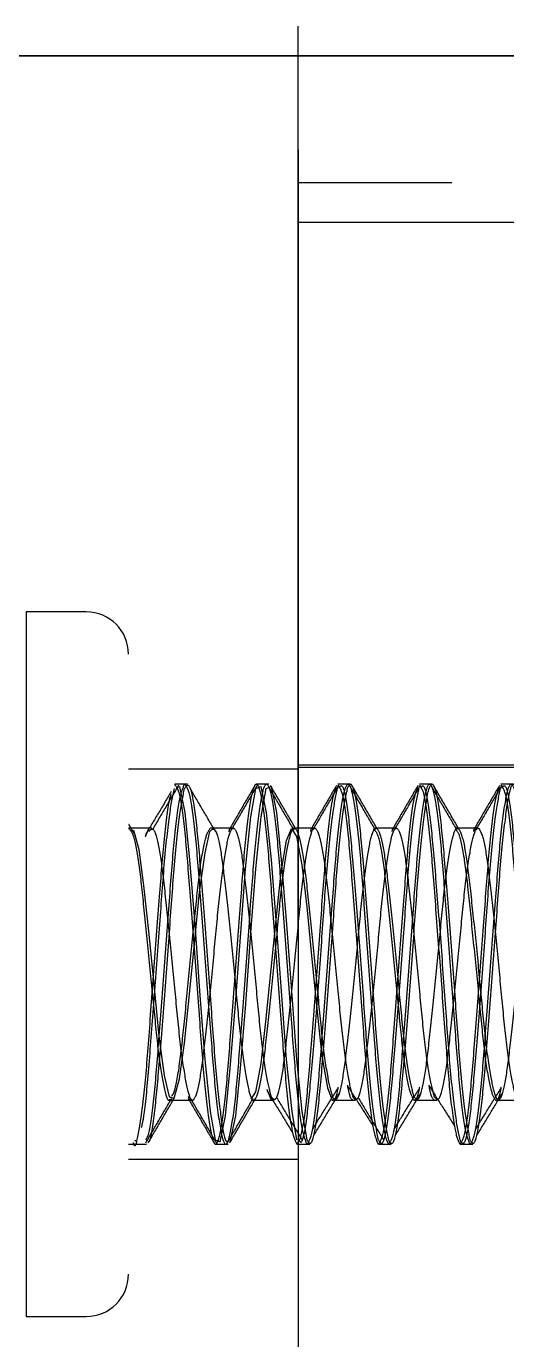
# Paper-space layout '2 DOOR PANEL LAYOUT - A1 Sheet' of a CAD drawing. Extents: x 50 to 825, y 22 to 486.
# Drawn here: x 445.523 to 446.132, y 465.388 to 467.051 of the extents above; entities that cross this region are included whole.
import ezdxf

# ---------------------------------------------------------------- set-up
doc = ezdxf.new("R2010")
doc.units = 0
doc.linetypes.add('HIDDEN', pattern=[0.375, 0.25, -0.125])
doc.layers.add('N-EQPM', color=3, linetype='Continuous', lineweight=25)
doc.layers.add('N-PANL', color=4, linetype='Continuous', lineweight=35)

psp = doc.layouts.new('2 DOOR PANEL LAYOUT - A1 Sheet')

# ---------------------------------------------------------------- linework, layer by layer
at = {"layer": 'N-EQPM', "linetype": 'HIDDEN', "ltscale": 7}
for p, q in [((445.8676, 466.8964), (445.8676, 467.0513)), ((445.8676, 465.8977), (445.8676, 466.8964)), ((445.8676, 466.8954), (445.8676, 463.229)), ((472.3125, 466.853), (445.8676, 466.853)), ((445.8676, 466.8034), (447.1072, 466.8034)), ((445.5232, 466.3095), (445.5232, 465.417)), ((447.1072, 466.1154), (445.8676, 466.1154)), ((447.1072, 466.1125), (445.8676, 466.1125))]:
    psp.add_line(p, q, dxfattribs=at)
for points in [[(445.7144, 466.0871), (445.7172, 466.0882), (445.724, 466.0556), (445.73, 465.9956), (445.7367, 465.9135), (445.7433, 465.8237), (445.7494, 465.7424), (445.7562, 465.6766), (445.7625, 465.6408), (445.7688, 465.6384), (445.7756, 465.671), (445.7817, 465.731), (445.7883, 465.8131), (445.795, 465.9029), (445.801, 465.9842), (445.8078, 466.05), (445.8142, 466.0858), (445.8205, 466.0882), (445.8273, 466.0556), (445.8333, 465.9956), (445.84, 465.9135), (445.8466, 465.8237), (445.8527, 465.7424), (445.8595, 465.6766), (445.8658, 465.6408), (445.8658, 465.6408)], [(445.7811, 465.6387), (445.7817, 465.6384), (445.7886, 465.671), (445.7946, 465.731), (445.8012, 465.8131), (445.8079, 465.9029), (445.8139, 465.9842), (445.8208, 466.05), (445.8271, 466.0858), (445.8334, 466.0882), (445.8402, 466.0556), (445.8462, 465.9956), (445.8529, 465.9135), (445.8595, 465.8237), (445.8656, 465.7424), (445.8724, 465.6766), (445.8787, 465.6408), (445.8787, 465.6408)], [(445.6563, 466.0323), (445.6591, 466.033), (445.6659, 466.0084), (445.6719, 465.9631), (445.6786, 465.9012), (445.6852, 465.8334), (445.6913, 465.772), (445.6981, 465.7224), (445.7044, 465.6953), (445.7107, 465.6935), (445.7175, 465.7181), (445.7236, 465.7634), (445.7302, 465.8254), (445.7369, 465.8932), (445.7429, 465.9546), (445.7497, 466.0042), (445.756, 466.0312), (445.756, 466.0312)], [(445.8083, 465.6922), (445.814, 465.7017), (445.8208, 465.7375), (445.8269, 465.7908), (445.8335, 465.8568), (445.8402, 465.9237), (445.8462, 465.9798), (445.853, 466.02), (445.8593, 466.0353), (445.8657, 466.0249), (445.8725, 465.989), (445.8785, 465.9358), (445.8852, 465.8698), (445.8918, 465.8028), (445.8979, 465.7468), (445.9047, 465.7066), (445.911, 465.6912), (445.911, 465.6912)]]:
    psp.add_lwpolyline(points, dxfattribs=at)
for centre, start, end in [((445.5993, 466.2561), 0, 90), ((445.5993, 465.4705), 270, 0)]:
    psp.add_arc(centre, 0.0534, start, end, dxfattribs=at)
for points in [[(445.5993, 466.3095), (445.5232, 466.3095)], [(445.8676, 466.1104), (445.6527, 466.1104)], [(445.7144, 466.0914), (445.7115, 466.0914)], [(445.7274, 466.0914), (445.7144, 466.0914)], [(445.8177, 466.0914), (445.8148, 466.0914)], [(445.8307, 466.0914), (445.8177, 466.0914)], [(445.921, 466.0914), (445.9181, 466.0914)], [(445.934, 466.0914), (445.921, 466.0914)], [(446.0244, 466.0914), (446.0214, 466.0914)], [(446.0373, 466.0914), (446.0244, 466.0914)], [(446.1277, 466.0914), (446.1247, 466.0914)], [(446.1406, 466.0914), (446.1277, 466.0914)], [(445.6822, 466.0355), (445.6527, 466.0355)], [(445.6618, 466.0262), (445.6532, 466.0404)], [(445.6743, 466.0249), (445.6786, 466.0353)], [(445.7596, 466.0355), (445.7566, 466.0355)], [(445.7855, 466.0355), (445.7596, 466.0355)], [(445.8629, 466.0355), (445.86, 466.0355)], [(445.8888, 466.0355), (445.8629, 466.0355)], [(445.9662, 466.0355), (445.9633, 466.0355)], [(445.9921, 466.0355), (445.9662, 466.0355)], [(446.0695, 466.0355), (446.0666, 466.0355)], [(446.0954, 466.0355), (446.0695, 466.0355)], [(445.828, 465.7047), (445.8335, 465.6912)], [(445.705, 465.6911), (445.708, 465.6911)], [(445.708, 465.6911), (445.7338, 465.6911)], [(445.8083, 465.6911), (445.8113, 465.6911)], [(445.8113, 465.6911), (445.8371, 465.6911)], [(445.9116, 465.6911), (445.9146, 465.6911)], [(445.9146, 465.6911), (445.9404, 465.6911)], [(446.0149, 465.6911), (446.0179, 465.6911)], [(446.0179, 465.6911), (446.0437, 465.6911)], [(446.1182, 465.6911), (446.1212, 465.6911)], [(446.1212, 465.6911), (446.147, 465.6911)], [(445.6527, 465.6352), (445.6757, 465.6352)], [(445.6606, 465.6403), (445.6628, 465.6394)], [(445.7631, 465.6352), (445.7661, 465.6352)], [(445.7661, 465.6352), (445.779, 465.6352)], [(445.8664, 465.6352), (445.8694, 465.6352)], [(445.8694, 465.6352), (445.8823, 465.6352)], [(445.9697, 465.6352), (445.9727, 465.6352)], [(445.9727, 465.6352), (445.9856, 465.6352)], [(446.073, 465.6352), (446.076, 465.6352)], [(446.076, 465.6352), (446.0889, 465.6352)], [(445.6527, 465.6162), (445.8676, 465.6162)], [(445.5232, 465.417), (445.5993, 465.417)]]:
    psp.add_open_spline(points, degree=1, dxfattribs=at)
for points, knots in [([(445.6747, 465.641), (445.6759, 465.6427), (445.6793, 465.6473), (445.6854, 465.6925), (445.6912, 465.7654), (445.6979, 465.8544), (445.7047, 465.9446), (445.7105, 466.0221), (445.7175, 466.0776), (445.7217, 466.0867), (445.7238, 466.0912)], [0, 0, 0, 0, 0.076964, 0.211179, 0.340057, 0.473101, 0.606145, 0.735023, 0.869237, 1, 1, 1, 1]), ([(445.7109, 466.0912), (445.7129, 466.089), (445.7171, 466.0844), (445.7241, 466.0346), (445.7299, 465.961), (445.7367, 465.8721), (445.7434, 465.782), (445.7492, 465.7041), (445.7563, 465.6506), (445.7625, 465.6295), (445.7687, 465.6438), (445.7758, 465.6916), (445.7816, 465.7656), (445.7883, 465.8544), (445.7951, 465.9445), (445.8009, 466.0225), (445.8079, 466.076), (445.8142, 466.0971), (445.8204, 466.0828), (445.8274, 466.035), (445.8332, 465.9609), (445.84, 465.8722), (445.8467, 465.7819), (445.8525, 465.7045), (445.8596, 465.649), (445.8637, 465.6399), (445.8658, 465.6354)], [0, 0, 0, 0, 0.041362, 0.083817, 0.124583, 0.166667, 0.208751, 0.249517, 0.291971, 0.333333, 0.374696, 0.41715, 0.457916, 0.5, 0.542084, 0.58285, 0.625304, 0.666667, 0.708029, 0.750483, 0.791249, 0.833333, 0.875417, 0.916183, 0.958638, 1, 1, 1, 1]), ([(445.7238, 466.0912), (445.7258, 466.089), (445.73, 466.0844), (445.737, 466.0346), (445.7428, 465.961), (445.7496, 465.8721), (445.7563, 465.782), (445.7622, 465.7041), (445.7692, 465.6506), (445.7754, 465.6295), (445.7816, 465.6438), (445.7887, 465.6916), (445.7945, 465.7656), (445.8012, 465.8544), (445.808, 465.9445), (445.8138, 466.0225), (445.8208, 466.076), (445.8271, 466.0971), (445.8333, 466.0828), (445.8403, 466.035), (445.8461, 465.9609), (445.8529, 465.8722), (445.8596, 465.7819), (445.8655, 465.7045), (445.8725, 465.649), (445.8767, 465.6399), (445.8787, 465.6354)], [0, 0, 0, 0, 0.041362, 0.083817, 0.124583, 0.166667, 0.208751, 0.249517, 0.291971, 0.333333, 0.374696, 0.41715, 0.457916, 0.5, 0.542084, 0.58285, 0.625304, 0.666667, 0.708029, 0.750483, 0.791249, 0.833333, 0.875417, 0.916183, 0.958638, 1, 1, 1, 1]), ([(445.7238, 466.0858), (445.7258, 466.089), (445.73, 466.0955), (445.737, 466.0608), (445.7428, 465.9983), (445.7496, 465.9148), (445.7563, 465.8237), (445.7621, 465.7379), (445.7692, 465.6731), (445.7745, 465.6373), (445.7778, 465.6389), (445.779, 465.6394)], [0, 0, 0, 0, 0.11589, 0.234839, 0.349058, 0.46697, 0.584882, 0.699101, 0.81805, 0.93394, 1, 1, 1, 1]), ([(445.8787, 465.6408), (445.8808, 465.6376), (445.8849, 465.631), (445.892, 465.6658), (445.8978, 465.7283), (445.9045, 465.8118), (445.9113, 465.903), (445.9171, 465.9884), (445.9241, 466.0545), (445.9304, 466.0915), (445.9366, 466.094), (445.9436, 466.0612), (445.9494, 465.9982), (445.9562, 465.9149), (445.9629, 465.8235), (445.9688, 465.7386), (445.9758, 465.6705), (445.98, 465.6506), (445.982, 465.6408)], [0, 0, 0, 0, 0.062043, 0.125725, 0.186874, 0.25, 0.313126, 0.374275, 0.437957, 0.5, 0.562043, 0.625725, 0.686874, 0.75, 0.813126, 0.874275, 0.937957, 1, 1, 1, 1]), ([(445.8787, 465.6354), (445.8808, 465.6376), (445.8849, 465.6422), (445.892, 465.692), (445.8978, 465.7655), (445.9045, 465.8544), (445.9113, 465.9445), (445.9171, 466.0225), (445.9241, 466.076), (445.9304, 466.0971), (445.9366, 466.0828), (445.9436, 466.035), (445.9494, 465.9609), (445.9562, 465.8722), (445.9629, 465.7819), (445.9688, 465.7045), (445.9758, 465.649), (445.98, 465.6399), (445.982, 465.6354)], [0, 0, 0, 0, 0.062043, 0.125725, 0.186874, 0.25, 0.313126, 0.374275, 0.437957, 0.5, 0.562043, 0.625725, 0.686874, 0.75, 0.813126, 0.874275, 0.937957, 1, 1, 1, 1]), ([(445.982, 465.6408), (445.9841, 465.6376), (445.9882, 465.631), (445.9953, 465.6658), (446.0011, 465.7283), (446.0078, 465.8118), (446.0146, 465.903), (446.0204, 465.9884), (446.0274, 466.0545), (446.0337, 466.0915), (446.0399, 466.094), (446.0469, 466.0612), (446.0528, 465.9982), (446.0595, 465.9149), (446.0662, 465.8235), (446.0721, 465.7386), (446.0791, 465.6705), (446.0833, 465.6506), (446.0853, 465.6408)], [0, 0, 0, 0, 0.062043, 0.125725, 0.186874, 0.25, 0.313126, 0.374275, 0.437957, 0.5, 0.562043, 0.625725, 0.686874, 0.75, 0.813126, 0.874275, 0.937957, 1, 1, 1, 1]), ([(445.982, 465.6354), (445.9841, 465.6376), (445.9882, 465.6422), (445.9953, 465.692), (446.0011, 465.7655), (446.0078, 465.8544), (446.0146, 465.9445), (446.0204, 466.0225), (446.0274, 466.076), (446.0337, 466.0971), (446.0399, 466.0828), (446.0469, 466.035), (446.0528, 465.9609), (446.0595, 465.8722), (446.0662, 465.7819), (446.0721, 465.7045), (446.0791, 465.649), (446.0833, 465.6399), (446.0853, 465.6354)], [0, 0, 0, 0, 0.062043, 0.125725, 0.186874, 0.25, 0.313126, 0.374275, 0.437957, 0.5, 0.562043, 0.625725, 0.686874, 0.75, 0.813126, 0.874275, 0.937957, 1, 1, 1, 1]), ([(446.0853, 465.6408), (446.0874, 465.6376), (446.0915, 465.631), (446.0986, 465.6658), (446.1044, 465.7283), (446.1111, 465.8118), (446.1179, 465.903), (446.1237, 465.9884), (446.1307, 466.0545), (446.137, 466.0915), (446.1432, 466.094), (446.1502, 466.0612), (446.1561, 465.9982), (446.1625, 465.9185), (446.1687, 465.8348), (446.1721, 465.7862), (446.1738, 465.7624)], [0, 0, 0, 0, 0.072273, 0.146454, 0.217685, 0.291219, 0.364753, 0.435984, 0.510165, 0.582438, 0.654711, 0.728892, 0.800123, 0.873657, 0.938073, 1, 1, 1, 1]), ([(446.0853, 465.6354), (446.0874, 465.6376), (446.0915, 465.6422), (446.0986, 465.692), (446.1044, 465.7655), (446.1111, 465.8544), (446.1179, 465.9445), (446.1237, 466.0225), (446.1307, 466.076), (446.137, 466.0971), (446.1432, 466.0828), (446.1502, 466.035), (446.1561, 465.9609), (446.1625, 465.8761), (446.1687, 465.7928), (446.1721, 465.7484), (446.1738, 465.7266)], [0, 0, 0, 0, 0.072273, 0.146454, 0.217685, 0.291219, 0.364753, 0.435984, 0.510165, 0.582438, 0.654711, 0.728892, 0.800123, 0.873657, 0.938073, 1, 1, 1, 1]), ([(445.6586, 465.6374), (445.6588, 465.6367), (445.6611, 465.6286), (445.6654, 465.6461), (445.6725, 465.691), (445.6783, 465.7658), (445.685, 465.8543), (445.6918, 465.9449), (445.6976, 466.0211), (445.7032, 466.0684), (445.706, 466.0761), (445.7068, 466.0781)], [0, 0, 0, 0, 0.013331, 0.146407, 0.282997, 0.414156, 0.549555, 0.684953, 0.816112, 0.952702, 1, 1, 1, 1]), ([(445.6693, 465.6566), (445.6703, 465.6608), (445.6736, 465.674), (445.6783, 465.7296), (445.685, 465.8114), (445.6918, 465.9032), (445.6976, 465.9879), (445.7046, 466.056), (445.7088, 466.076), (445.7109, 466.0858)], [0, 0, 0, 0, 0.069899, 0.22186, 0.378732, 0.535605, 0.687565, 0.845818, 1, 1, 1, 1]), ([(445.7069, 466.082), (445.7015, 466.0729), (445.6906, 466.0546), (445.6798, 466.0365), (445.6743, 466.0275)], [0, 0, 0, 0, 0.500094, 1, 1, 1, 1]), ([(445.6776, 465.6387), (445.6779, 465.6385), (445.6803, 465.637), (445.6854, 465.6675), (445.6912, 465.7278), (445.6979, 465.8119), (445.7047, 465.9031), (445.7105, 465.988), (445.7175, 466.056), (445.7217, 466.076), (445.7238, 466.0858)], [0, 0, 0, 0, 0.017401, 0.160277, 0.297471, 0.4391, 0.58073, 0.717924, 0.860799, 1, 1, 1, 1]), ([(445.7162, 466.09), (445.7108, 466.0808), (445.6999, 466.0624), (445.6891, 466.0439), (445.6837, 466.0347)], [0, 0, 0, 0, 0.500075, 1, 1, 1, 1]), ([(445.7636, 466.0304), (445.7582, 466.0396), (445.7473, 466.058), (445.7364, 466.0765), (445.731, 466.0858)], [0, 0, 0, 0, 0.499848, 1, 1, 1, 1]), ([(445.8129, 466.0897), (445.8074, 466.0803), (445.7964, 466.0614), (445.7855, 466.0426), (445.78, 466.0333)], [0, 0, 0, 0, 0.500446, 1, 1, 1, 1]), ([(445.8156, 466.0896), (445.8101, 466.0801), (445.7992, 466.0613), (445.7882, 466.0425), (445.7827, 466.0331)], [0, 0, 0, 0, 0.500562, 1, 1, 1, 1]), ([(445.8625, 466.0332), (445.857, 466.0426), (445.846, 466.0614), (445.835, 466.0803), (445.8295, 466.0897)], [0, 0, 0, 0, 0.499483, 1, 1, 1, 1]), ([(445.8657, 466.0331), (445.8602, 466.0424), (445.8492, 466.0613), (445.8382, 466.0801), (445.8327, 466.0895)], [0, 0, 0, 0, 0.499502, 1, 1, 1, 1]), ([(445.8658, 465.6354), (445.8679, 465.6376), (445.872, 465.6422), (445.8791, 465.692), (445.8849, 465.7655), (445.8916, 465.8544), (445.8984, 465.9447), (445.9042, 466.0218), (445.9108, 466.0746), (445.9145, 466.0832), (445.9161, 466.087)], [0, 0, 0, 0, 0.127348, 0.258058, 0.38357, 0.51314, 0.642709, 0.768222, 0.898931, 1, 1, 1, 1]), ([(445.8694, 465.6394), (445.8703, 465.6384), (445.8733, 465.6351), (445.8791, 465.6666), (445.8849, 465.728), (445.8916, 465.8118), (445.8984, 465.9031), (445.9042, 465.988), (445.9112, 466.056), (445.9154, 466.076), (445.9175, 466.0858)], [0, 0, 0, 0, 0.057416, 0.194473, 0.32608, 0.461942, 0.597804, 0.729411, 0.866468, 1, 1, 1, 1]), ([(445.9163, 466.0898), (445.9108, 466.0804), (445.8998, 466.0616), (445.8889, 466.0428), (445.8834, 466.0334)], [0, 0, 0, 0, 0.500446, 1, 1, 1, 1]), ([(445.9192, 466.09), (445.9137, 466.0806), (445.9028, 466.0618), (445.8918, 466.043), (445.8863, 466.0336)], [0, 0, 0, 0, 0.500489, 1, 1, 1, 1]), ([(445.9181, 466.0899), (445.9199, 466.0877), (445.9239, 466.0832), (445.9307, 466.0345), (445.9365, 465.9611), (445.9433, 465.8722), (445.95, 465.7819), (445.9558, 465.7045), (445.9629, 465.649), (445.967, 465.6399), (445.9691, 465.6354)], [0, 0, 0, 0, 0.113482, 0.242387, 0.366166, 0.493947, 0.621727, 0.745506, 0.874411, 1, 1, 1, 1]), ([(445.9193, 466.0865), (445.9207, 466.0885), (445.9243, 466.0934), (445.9307, 466.0605), (445.9365, 465.9984), (445.9433, 465.9148), (445.95, 465.8235), (445.9558, 465.7386), (445.9629, 465.6705), (445.967, 465.6506), (445.9691, 465.6408)], [0, 0, 0, 0, 0.091797, 0.223855, 0.350662, 0.481568, 0.612474, 0.739281, 0.871339, 1, 1, 1, 1]), ([(445.9657, 466.0333), (445.9602, 466.0427), (445.9492, 466.0615), (445.9383, 466.0803), (445.9328, 466.0897)], [0, 0, 0, 0, 0.499556, 1, 1, 1, 1]), ([(445.9687, 466.0334), (445.9632, 466.0428), (445.9523, 466.0616), (445.9413, 466.0804), (445.9358, 466.0898)], [0, 0, 0, 0, 0.499614, 1, 1, 1, 1]), ([(445.9691, 465.6354), (445.9712, 465.6376), (445.9753, 465.6422), (445.9824, 465.692), (445.9882, 465.7655), (445.9949, 465.8544), (446.0017, 465.9447), (446.0075, 466.0218), (446.0141, 466.0746), (446.0178, 466.0832), (446.0194, 466.087)], [0, 0, 0, 0, 0.127348, 0.258058, 0.38357, 0.51314, 0.642709, 0.768222, 0.898931, 1, 1, 1, 1]), ([(445.9691, 465.6408), (445.9712, 465.6376), (445.9753, 465.631), (445.9824, 465.6658), (445.9882, 465.7283), (445.9949, 465.8117), (446.0017, 465.9031), (446.0075, 465.988), (446.0145, 466.056), (446.0187, 466.076), (446.0208, 466.0858)], [0, 0, 0, 0, 0.124087, 0.25145, 0.373748, 0.5, 0.626252, 0.74855, 0.875913, 1, 1, 1, 1]), ([(446.0196, 466.0898), (446.0141, 466.0804), (446.0031, 466.0616), (445.9922, 466.0428), (445.9867, 466.0334)], [0, 0, 0, 0, 0.500446, 1, 1, 1, 1]), ([(446.0225, 466.09), (446.017, 466.0806), (446.0061, 466.0618), (445.9951, 466.043), (445.9896, 466.0336)], [0, 0, 0, 0, 0.500489, 1, 1, 1, 1]), ([(446.0214, 466.0899), (446.0232, 466.0877), (446.0272, 466.0832), (446.034, 466.0345), (446.0398, 465.9611), (446.0466, 465.8722), (446.0533, 465.7819), (446.0591, 465.7045), (446.0662, 465.649), (446.0703, 465.6399), (446.0724, 465.6354)], [0, 0, 0, 0, 0.113482, 0.242387, 0.366166, 0.493947, 0.621727, 0.745506, 0.874411, 1, 1, 1, 1]), ([(446.0226, 466.0865), (446.024, 466.0885), (446.0276, 466.0934), (446.034, 466.0605), (446.0398, 465.9984), (446.0466, 465.9148), (446.0533, 465.8235), (446.0591, 465.7386), (446.0662, 465.6705), (446.0703, 465.6506), (446.0724, 465.6408)], [0, 0, 0, 0, 0.091797, 0.223855, 0.350662, 0.481568, 0.612474, 0.739281, 0.871339, 1, 1, 1, 1]), ([(446.069, 466.0333), (446.0635, 466.0427), (446.0525, 466.0615), (446.0416, 466.0803), (446.0361, 466.0897)], [0, 0, 0, 0, 0.499556, 1, 1, 1, 1]), ([(446.072, 466.0334), (446.0665, 466.0428), (446.0556, 466.0616), (446.0446, 466.0804), (446.0391, 466.0898)], [0, 0, 0, 0, 0.499614, 1, 1, 1, 1]), ([(446.0724, 465.6354), (446.0745, 465.6376), (446.0786, 465.6422), (446.0857, 465.692), (446.0915, 465.7655), (446.0982, 465.8544), (446.105, 465.9447), (446.1108, 466.0218), (446.1174, 466.0746), (446.1211, 466.0832), (446.1227, 466.087)], [0, 0, 0, 0, 0.127348, 0.258058, 0.38357, 0.51314, 0.642709, 0.768222, 0.898931, 1, 1, 1, 1]), ([(446.0724, 465.6408), (446.0745, 465.6376), (446.0786, 465.631), (446.0857, 465.6658), (446.0915, 465.7283), (446.0982, 465.8117), (446.105, 465.9031), (446.1108, 465.988), (446.1178, 466.056), (446.122, 466.076), (446.1241, 466.0858)], [0, 0, 0, 0, 0.124087, 0.25145, 0.373748, 0.5, 0.626252, 0.74855, 0.875913, 1, 1, 1, 1]), ([(446.1229, 466.0898), (446.1174, 466.0804), (446.1064, 466.0616), (446.0955, 466.0428), (446.09, 466.0334)], [0, 0, 0, 0, 0.500446, 1, 1, 1, 1]), ([(446.1258, 466.09), (446.1203, 466.0806), (446.1094, 466.0618), (446.0984, 466.043), (446.0929, 466.0336)], [0, 0, 0, 0, 0.500489, 1, 1, 1, 1]), ([(446.1247, 466.0899), (446.1265, 466.0877), (446.1305, 466.0832), (446.1373, 466.0345), (446.1431, 465.9611), (446.1499, 465.8722), (446.1566, 465.7819), (446.1624, 465.7045), (446.1695, 465.649), (446.1736, 465.6399), (446.1757, 465.6354)], [0, 0, 0, 0, 0.113482, 0.242387, 0.366166, 0.493947, 0.621727, 0.745506, 0.874411, 1, 1, 1, 1]), ([(446.1259, 466.0865), (446.1273, 466.0885), (446.1309, 466.0934), (446.1373, 466.0605), (446.1431, 465.9984), (446.1499, 465.9148), (446.1566, 465.8235), (446.1624, 465.7386), (446.1695, 465.6705), (446.1736, 465.6506), (446.1757, 465.6408)], [0, 0, 0, 0, 0.091797, 0.223855, 0.350662, 0.481568, 0.612474, 0.739281, 0.871339, 1, 1, 1, 1]), ([(445.6527, 466.0353), (445.6548, 466.0336), (445.659, 466.0302), (445.666, 465.9926), (445.6718, 465.9371), (445.6786, 465.8699), (445.6853, 465.8021), (445.6911, 465.7427), (445.6982, 465.7045), (445.7025, 465.6877), (445.7048, 465.6919), (445.705, 465.6922)], [0, 0, 0, 0, 0.122613, 0.248489, 0.369321, 0.49409, 0.618859, 0.739691, 0.865567, 0.98818, 1, 1, 1, 1]), ([(445.6786, 466.0312), (445.6806, 466.0337), (445.6848, 466.0386), (445.6918, 466.0124), (445.6977, 465.9652), (445.7044, 465.9022), (445.7111, 465.8333), (445.717, 465.7689), (445.724, 465.719), (445.7302, 465.691), (445.7365, 465.6892), (445.7435, 465.7139), (445.7493, 465.7615), (445.756, 465.8244), (445.7628, 465.8933), (445.7686, 465.9577), (445.7756, 466.0076), (445.7819, 466.0355), (445.7881, 466.0374), (445.7951, 466.0127), (445.801, 465.9651), (445.8077, 465.9022), (445.8144, 465.8332), (445.8203, 465.7692), (445.8273, 465.7178), (445.8315, 465.7028), (445.8335, 465.6953)], [0, 0, 0, 0, 0.04136, 0.08382, 0.124579, 0.166667, 0.208754, 0.249513, 0.291974, 0.333333, 0.374693, 0.417154, 0.457913, 0.5, 0.542087, 0.582846, 0.625307, 0.666667, 0.708026, 0.750487, 0.791246, 0.833333, 0.875421, 0.91618, 0.95864, 1, 1, 1, 1]), ([(445.7074, 465.6962), (445.7085, 465.6974), (445.7117, 465.7008), (445.7177, 465.7345), (445.7235, 465.7894), (445.7302, 465.8566), (445.737, 465.9247), (445.7428, 465.9831), (445.7498, 466.025), (445.754, 466.0319), (445.756, 466.0353)], [0, 0, 0, 0, 0.069053, 0.204437, 0.334396, 0.46859, 0.602783, 0.732742, 0.868126, 1, 1, 1, 1]), ([(445.756, 466.0312), (445.7581, 466.0337), (445.7623, 466.0386), (445.7693, 466.0124), (445.7751, 465.9652), (445.7819, 465.9022), (445.7886, 465.8333), (445.7944, 465.7689), (445.8015, 465.719), (445.8077, 465.691), (445.8139, 465.6892), (445.821, 465.7139), (445.8268, 465.7615), (445.8335, 465.8244), (445.8403, 465.8933), (445.8461, 465.9577), (445.8531, 466.0076), (445.8593, 466.0355), (445.8656, 466.0374), (445.8726, 466.0127), (445.8784, 465.9651), (445.8852, 465.9022), (445.8919, 465.8332), (445.8977, 465.7692), (445.9048, 465.7178), (445.9089, 465.7028), (445.911, 465.6953)], [0, 0, 0, 0, 0.04136, 0.08382, 0.124579, 0.166667, 0.208754, 0.249513, 0.291974, 0.333333, 0.374693, 0.417154, 0.457913, 0.5, 0.542087, 0.582846, 0.625307, 0.666667, 0.708026, 0.750487, 0.791246, 0.833333, 0.875421, 0.91618, 0.95864, 1, 1, 1, 1]), ([(445.7801, 466.0311), (445.7807, 466.0334), (445.7815, 466.0365), (445.7823, 466.0348), (445.7825, 466.0343)], [0, 0, 0, 0, 0.742332, 1, 1, 1, 1]), ([(445.8335, 465.6953), (445.8356, 465.6929), (445.8398, 465.688), (445.8468, 465.7142), (445.8526, 465.7614), (445.8593, 465.8244), (445.8661, 465.8932), (445.8719, 465.9577), (445.8789, 466.0076), (445.8852, 466.0355), (445.8914, 466.0374), (445.8984, 466.0127), (445.9043, 465.9651), (445.911, 465.9022), (445.9177, 465.8332), (445.9236, 465.7692), (445.9306, 465.7178), (445.9348, 465.7028), (445.9368, 465.6953)], [0, 0, 0, 0, 0.06204, 0.125731, 0.186869, 0.25, 0.313131, 0.374269, 0.43796, 0.5, 0.56204, 0.625731, 0.686869, 0.75, 0.813131, 0.874269, 0.93796, 1, 1, 1, 1]), ([(445.8835, 466.0313), (445.8841, 466.0335), (445.8848, 466.0364), (445.8856, 466.0348), (445.8858, 466.0343)], [0, 0, 0, 0, 0.729926, 1, 1, 1, 1]), ([(445.911, 465.6953), (445.9131, 465.6929), (445.9172, 465.688), (445.9243, 465.7142), (445.9301, 465.7614), (445.9368, 465.8244), (445.9436, 465.8932), (445.9494, 465.9577), (445.9564, 466.0076), (445.9626, 466.0355), (445.9689, 466.0374), (445.9759, 466.0127), (445.9817, 465.9651), (445.9885, 465.9022), (445.9952, 465.8332), (446.001, 465.7692), (446.0081, 465.7178), (446.0122, 465.7028), (446.0143, 465.6953)], [0, 0, 0, 0, 0.06204, 0.125731, 0.186869, 0.25, 0.313131, 0.374269, 0.43796, 0.5, 0.56204, 0.625731, 0.686869, 0.75, 0.813131, 0.874269, 0.93796, 1, 1, 1, 1]), ([(445.9368, 465.6953), (445.9389, 465.6929), (445.9431, 465.688), (445.9501, 465.7142), (445.9559, 465.7614), (445.9626, 465.8244), (445.9694, 465.8932), (445.9752, 465.9577), (445.9822, 466.0076), (445.9885, 466.0355), (445.9947, 466.0374), (446.0017, 466.0127), (446.0076, 465.9651), (446.0143, 465.9022), (446.021, 465.8332), (446.0269, 465.7692), (446.0339, 465.7178), (446.0381, 465.7028), (446.0401, 465.6953)], [0, 0, 0, 0, 0.06204, 0.125731, 0.186869, 0.25, 0.313131, 0.374269, 0.43796, 0.5, 0.56204, 0.625731, 0.686869, 0.75, 0.813131, 0.874269, 0.93796, 1, 1, 1, 1]), ([(445.9633, 466.0343), (445.9651, 466.0327), (445.9691, 466.0293), (445.9759, 465.9925), (445.9817, 465.9371), (445.9885, 465.87), (445.9952, 465.8019), (446.001, 465.7434), (446.0081, 465.7015), (446.0122, 465.6946), (446.0143, 465.6912)], [0, 0, 0, 0, 0.113475, 0.242399, 0.366157, 0.493947, 0.621737, 0.745495, 0.874419, 1, 1, 1, 1]), ([(445.9868, 466.0313), (445.9874, 466.0335), (445.9881, 466.0364), (445.9889, 466.0348), (445.9891, 466.0343)], [0, 0, 0, 0, 0.729926, 1, 1, 1, 1]), ([(446.0143, 465.6953), (446.0164, 465.6929), (446.0205, 465.688), (446.0276, 465.7142), (446.0334, 465.7614), (446.0401, 465.8244), (446.0469, 465.8932), (446.0527, 465.9577), (446.0597, 466.0076), (446.0659, 466.0355), (446.0722, 466.0374), (446.0792, 466.0127), (446.085, 465.9651), (446.0918, 465.9022), (446.0985, 465.8332), (446.1043, 465.7692), (446.1114, 465.7178), (446.1155, 465.7028), (446.1176, 465.6953)], [0, 0, 0, 0, 0.06204, 0.125731, 0.186869, 0.25, 0.313131, 0.374269, 0.43796, 0.5, 0.56204, 0.625731, 0.686869, 0.75, 0.813131, 0.874269, 0.93796, 1, 1, 1, 1]), ([(446.0401, 465.6953), (446.0422, 465.6929), (446.0464, 465.688), (446.0534, 465.7142), (446.0592, 465.7614), (446.0659, 465.8244), (446.0727, 465.8932), (446.0785, 465.9577), (446.0855, 466.0076), (446.0918, 466.0355), (446.098, 466.0374), (446.105, 466.0127), (446.1109, 465.9651), (446.1176, 465.9022), (446.1243, 465.8332), (446.1302, 465.7692), (446.1372, 465.7178), (446.1414, 465.7028), (446.1434, 465.6953)], [0, 0, 0, 0, 0.06204, 0.125731, 0.186869, 0.25, 0.313131, 0.374269, 0.43796, 0.5, 0.56204, 0.625731, 0.686869, 0.75, 0.813131, 0.874269, 0.93796, 1, 1, 1, 1]), ([(446.0666, 466.0343), (446.0684, 466.0327), (446.0724, 466.0293), (446.0792, 465.9925), (446.085, 465.9371), (446.0918, 465.87), (446.0985, 465.8019), (446.1043, 465.7434), (446.1114, 465.7015), (446.1155, 465.6946), (446.1176, 465.6912)], [0, 0, 0, 0, 0.113475, 0.242399, 0.366157, 0.493947, 0.621737, 0.745495, 0.874419, 1, 1, 1, 1]), ([(446.0901, 466.0313), (446.0907, 466.0335), (446.0914, 466.0364), (446.0922, 466.0348), (446.0924, 466.0343)], [0, 0, 0, 0, 0.729926, 1, 1, 1, 1]), ([(446.1176, 465.6953), (446.1197, 465.6929), (446.1238, 465.688), (446.1309, 465.7142), (446.1367, 465.7614), (446.1434, 465.8244), (446.1502, 465.8932), (446.156, 465.9577), (446.163, 466.0076), (446.1692, 466.0355), (446.1755, 466.0374), (446.1825, 466.0127), (446.1883, 465.9651), (446.1951, 465.9022), (446.2018, 465.8332), (446.2076, 465.7692), (446.2147, 465.7178), (446.2188, 465.7028), (446.2209, 465.6953)], [0, 0, 0, 0, 0.06204, 0.125731, 0.186869, 0.25, 0.313131, 0.374269, 0.43796, 0.5, 0.56204, 0.625731, 0.686869, 0.75, 0.813131, 0.874269, 0.93796, 1, 1, 1, 1]), ([(445.9297, 465.7101), (445.9351, 465.7016), (445.946, 465.6846), (445.9568, 465.6674), (445.9623, 465.6588)], [0, 0, 0, 0, 0.499922, 1, 1, 1, 1]), ([(445.93, 465.7098), (445.9302, 465.7087), (445.9326, 465.6943), (445.9348, 465.6927), (445.9368, 465.6912)], [0, 0, 0, 0, 0.073962, 1, 1, 1, 1]), ([(446.033, 465.7101), (446.0384, 465.7016), (446.0493, 465.6846), (446.0601, 465.6674), (446.0656, 465.6588)], [0, 0, 0, 0, 0.499922, 1, 1, 1, 1]), ([(446.0333, 465.7098), (446.0335, 465.7087), (446.0359, 465.6943), (446.0381, 465.6927), (446.0401, 465.6912)], [0, 0, 0, 0, 0.073962, 1, 1, 1, 1]), ([(445.6746, 465.6368), (445.68, 465.6462), (445.691, 465.6651), (445.702, 465.6839), (445.7075, 465.6932)], [0, 0, 0, 0, 0.500444, 1, 1, 1, 1]), ([(445.6776, 465.6368), (445.6831, 465.6462), (445.694, 465.665), (445.705, 465.6838), (445.7105, 465.6931)], [0, 0, 0, 0, 0.500386, 1, 1, 1, 1]), ([(445.7283, 465.6933), (445.7338, 465.6839), (445.7448, 465.6651), (445.7558, 465.6463), (445.7612, 465.6369)], [0, 0, 0, 0, 0.49951, 1, 1, 1, 1]), ([(445.7285, 465.6955), (445.7291, 465.6932), (445.7298, 465.6901), (445.7306, 465.6918), (445.7308, 465.6922)], [0, 0, 0, 0, 0.741317, 1, 1, 1, 1]), ([(445.7311, 465.6935), (445.7365, 465.6841), (445.7475, 465.6653), (445.7584, 465.6465), (445.7639, 465.6371)], [0, 0, 0, 0, 0.499534, 1, 1, 1, 1]), ([(445.7779, 465.6368), (445.7833, 465.6462), (445.7943, 465.6651), (445.8053, 465.6839), (445.8108, 465.6933)], [0, 0, 0, 0, 0.500518, 1, 1, 1, 1]), ([(445.781, 465.637), (445.7865, 465.6465), (445.7975, 465.6653), (445.8085, 465.6842), (445.814, 465.6936)], [0, 0, 0, 0, 0.500613, 1, 1, 1, 1]), ([(445.8281, 465.7031), (445.8335, 465.6943), (445.8444, 465.6766), (445.8552, 465.6587), (445.8606, 465.6498)], [0, 0, 0, 0, 0.499915, 1, 1, 1, 1]), ([(445.8403, 465.6944), (445.8458, 465.6854), (445.8566, 465.6673), (445.8674, 465.6493), (445.8729, 465.6403)], [0, 0, 0, 0, 0.499927, 1, 1, 1, 1]), ([(445.8861, 465.6545), (445.8915, 465.6633), (445.9024, 465.6808), (445.9132, 465.6982), (445.9187, 465.7068)], [0, 0, 0, 0, 0.500083, 1, 1, 1, 1]), ([(445.8875, 465.6462), (445.8929, 465.6553), (445.9038, 465.6734), (445.9147, 465.6914), (445.9201, 465.7004)], [0, 0, 0, 0, 0.500108, 1, 1, 1, 1]), ([(445.911, 465.6912), (445.9131, 465.6912), (445.9155, 465.6912), (445.9181, 465.7055), (445.9184, 465.7075)], [0, 0, 0, 0, 0.855963, 1, 1, 1, 1]), ([(445.9436, 465.6944), (445.9491, 465.6854), (445.9599, 465.6673), (445.9707, 465.6493), (445.9762, 465.6403)], [0, 0, 0, 0, 0.499927, 1, 1, 1, 1]), ([(445.9894, 465.6545), (445.9948, 465.6633), (446.0057, 465.6808), (446.0165, 465.6982), (446.022, 465.7068)], [0, 0, 0, 0, 0.500083, 1, 1, 1, 1]), ([(445.9908, 465.6462), (445.9962, 465.6553), (446.0071, 465.6734), (446.018, 465.6914), (446.0234, 465.7004)], [0, 0, 0, 0, 0.500108, 1, 1, 1, 1]), ([(446.0143, 465.6912), (446.0164, 465.6912), (446.0188, 465.6912), (446.0214, 465.7055), (446.0217, 465.7075)], [0, 0, 0, 0, 0.855963, 1, 1, 1, 1]), ([(446.0927, 465.6545), (446.0981, 465.6633), (446.109, 465.6808), (446.1198, 465.6982), (446.1253, 465.7068)], [0, 0, 0, 0, 0.500083, 1, 1, 1, 1]), ([(446.0941, 465.6462), (446.0995, 465.6553), (446.1104, 465.6734), (446.1213, 465.6914), (446.1267, 465.7004)], [0, 0, 0, 0, 0.500108, 1, 1, 1, 1]), ([(446.1176, 465.6912), (446.1197, 465.6912), (446.1221, 465.6912), (446.1247, 465.7055), (446.125, 465.7075)], [0, 0, 0, 0, 0.855963, 1, 1, 1, 1])]:
    psp.add_open_spline(points, degree=3, knots=knots, dxfattribs=at)
at = {"layer": 'N-PANL'}
psp.add_line((637.5933, 467.0139), (399.589, 467.0139), dxfattribs=at)

doc.saveas('drawing.dxf')
